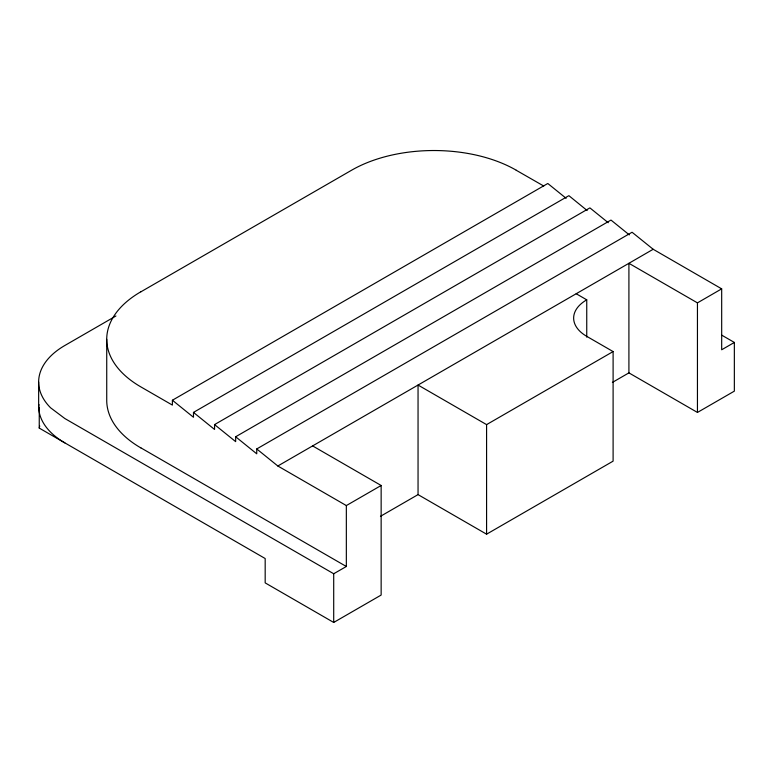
<?xml version="1.0" encoding="UTF-8"?>
<svg xmlns="http://www.w3.org/2000/svg" width="773" height="773" viewBox="0 0 773 773"><rect width="100%" height="100%" fill="white"/><g stroke="black" fill="none" stroke-linecap="round" stroke-linejoin="round"><path stroke-width="1.16" d="M106.732 339.357L106.732 400.317A116.423 67.222 0 0 0 140.85 447.896M115.921 315.993L64.855 345.483A89.465 51.646 0 0 0 50.632 407.835L64.855 418.531L333.704 573.75L346.343 566.493L346.343 505.571L277.826 465.993L256.742 448.949L632.072 232.248L653.175 249.273L721.682 288.851L721.682 349.773L734.35 342.439L721.847 335.221M312.621 445.915L381.147 485.483L381.147 595.055L333.704 622.449L265.178 582.881L265.178 558.531L39.249 428.097L39.249 407.226M418.048 494.614L418.048 385.051L486.584 424.619L613.105 351.57L613.105 461.143L486.584 534.182L418.048 494.614L380.471 516.316M486.584 534.182L486.584 424.619M586.746 337.154L586.746 299.827L576.204 293.74M612.38 382.422L628.913 372.876L628.913 263.303L653.175 249.273M628.913 372.876L697.449 412.444L697.449 302.871L721.682 288.851M64.855 442.881A89.465 51.646 0 0 1 38.65 406.356L39.046 404.617M39.249 428.097L39.732 425.942M140.908 291.808L351.493 170.282A116.433 67.232 0 0 1 516.306 170.244M140.85 291.779A116.423 67.232 0 0 0 140.889 386.915L172.398 405.1L172.398 400.23L547.796 183.491L566.136 198.313M172.398 400.23L193.482 417.275L193.482 412.405L568.88 195.666L587.161 210.527M193.482 412.405L214.565 429.459L214.565 424.59L589.905 207.889L608.245 222.711M214.565 424.59L235.659 441.634L235.659 436.764L610.989 220.063L629.328 234.895M277.826 465.993L628.913 263.303L697.449 302.871M346.343 505.571L381.147 485.483M697.449 412.444L734.35 391.138L734.35 342.439M516.248 170.273L543.728 186.022M613.105 351.57L586.746 336.352A44.728 25.828 0 0 1 586.746 299.827M140.899 447.867L346.343 566.493M235.659 436.764L256.742 453.819L256.742 448.949M333.704 573.75L333.704 622.449M38.65 382.007L38.65 406.356"/></g></svg>
